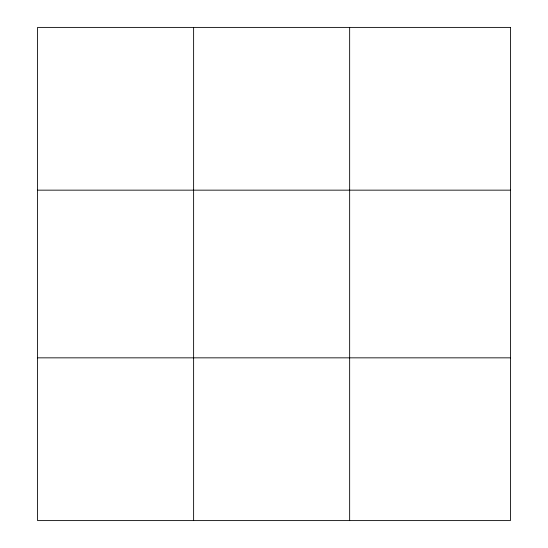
<?xml version="1.0" encoding="UTF-8"?>
<svg xmlns="http://www.w3.org/2000/svg" width="548" height="548" viewBox="0 0 548 548"><rect width="100%" height="100%" fill="white"/><g stroke="black" fill="none" stroke-linecap="round" stroke-linejoin="round"><path stroke-width="0.82" d="M193.622 27.4L193.622 520.6M349.651 27.4L349.651 520.6M37.586 190.156L510.414 190.156M37.586 357.844L510.414 357.844M510.414 27.4L510.414 520.6L37.586 520.6L37.586 27.4L510.414 27.4"/></g></svg>
